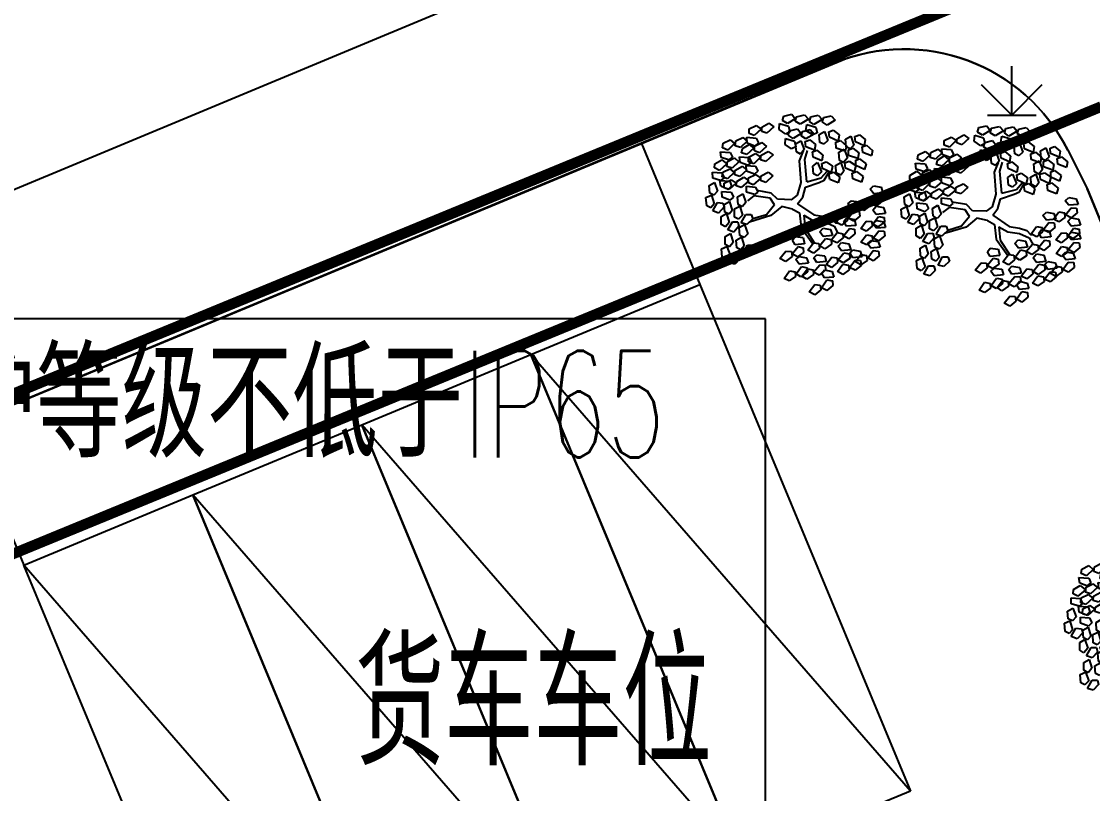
# Model space of a CAD drawing. Extents: x -809667 to 586099, y 3084146 to 3634412.
# Drawn here: x 381286.01 to 381303.56, y 3087234.1 to 3087246.76 of the extents above; entities that cross this region are included whole.
import ezdxf

# ---------------------------------------------------------------- set-up
doc = ezdxf.new("R2010")
doc.units = 0
doc.header["$LTSCALE"] = 0.5
doc.layers.get('0').update_dxf_attribs({"linetype": 'CONTINUOUS'})
for name, color, linetype in [('DIM-箱柜', 3, 'CONTINUOUS'), ('WIRE-照明', 1, 'CONTINUOUS'), ('WIRE-通讯', 4, 'CONTINUOUS'), ('乔木', 84, 'CONTINUOUS'), ('文字', 7, 'CONTINUOUS')]:
    doc.layers.add(name, color=color, linetype=linetype)
doc.styles.add('-宋体', font='', dxfattribs={"width": 0.6})
doc.styles.add('_TEL_DIM', font='SIMPLEX', dxfattribs={"width": 0.8, "height": 3.5, "bigfont": 'HZTXT'})
doc.styles.get('-宋体').set_extended_font_data('NSimSun')

# ---------------------------------------------------------------- blocks, each defined once
blk = doc.blocks.new('gc124')
at = {"color": 0}
for p, q in [((0, 0), (0, 1.6)), ((-1, 1), (0, 0)), ((0, 0), (1, 1)), ((-0.8, 0), (0.8, 0))]:
    blk.add_line(p, q, dxfattribs=at)
blk = doc.blocks.new('幌伞枫')
at = {"layer": '乔木', "color": 0}
for p, q in [((-677, 937), (-604, 995)), ((-604, 995), (-531, 966)), ((-531, 966), (-604, 870)), ((-531, 995), (-450, 1054)), ((-523, 937), (-531, 995)), ((-450, 1054), (-384, 1025)), ((-384, 1025), (-450, 929)), ((-9, 966), (27, 1054)), ((20, 915), (-9, 966)), ((27, 1054), (101, 1061)), ((101, 1061), (86, 944)), ((123, 966), (145, 1032)), ((196, 878), (123, 966)), ((145, 1032), (203, 1025)), ((203, 1025), (247, 937)), ((247, 937), (284, 1025)), ((284, 1025), (365, 1032)), ((365, 1032), (350, 915)), ((380, 937), (409, 1003)), ((409, 1003), (468, 995)), ((424, 900), (460, 988)), ((460, 988), (534, 995)), ((468, 995), (504, 900)), ((534, 995), (519, 878)), ((556, 900), (578, 966)), ((578, 966), (636, 959)), ((636, 959), (681, 870)), ((-685, 826), (-567, 841)), ((-663, 753), (-685, 826)), ((-670, 878), (-677, 937)), ((-604, 870), (-670, 878)), ((-567, 841), (-531, 782)), ((-531, 819), (-457, 878)), ((-523, 760), (-531, 819)), ((-450, 929), (-523, 937)), ((-457, 878), (-391, 848)), ((-391, 848), (-457, 746)), ((-384, 870), (-303, 937)), ((-377, 819), (-384, 870)), ((-310, 804), (-377, 819)), ((-237, 900), (-310, 804)), ((-303, 937), (-237, 900)), ((-237, 797), (-156, 863)), ((-156, 863), (-90, 826)), ((-90, 826), (-156, 731)), ((86, 944), (20, 915)), ((137, 804), (167, 870)), ((167, 870), (225, 863)), ((247, 937), (196, 878)), ((225, 863), (262, 775)), ((284, 885), (247, 937)), ((350, 915), (284, 885)), ((460, 848), (380, 937)), ((402, 775), (424, 841)), ((453, 848), (424, 900)), ((424, 841), (482, 834)), ((519, 878), (453, 848)), ((504, 900), (460, 848)), ((482, 834), (526, 746)), ((629, 812), (556, 900)), ((681, 870), (629, 812)), ((651, 775), (688, 863)), ((688, 863), (761, 870)), ((761, 870), (747, 753)), ((783, 775), (805, 841)), ((805, 841), (864, 834)), ((864, 834), (908, 746)), ((-993, 643), (-927, 680)), ((-927, 680), (-890, 570)), ((-810, 628), (-736, 687)), ((-736, 687), (-663, 658)), ((-567, 738), (-663, 753)), ((-663, 687), (-582, 746)), ((-655, 628), (-663, 687)), ((-582, 746), (-516, 716)), ((-516, 716), (-582, 614)), ((-531, 782), (-567, 738)), ((-545, 709), (-428, 724)), ((-523, 636), (-545, 709)), ((-457, 746), (-523, 760)), ((-428, 724), (-384, 665)), ((-384, 738), (-310, 804)), ((-377, 680), (-384, 738)), ((-310, 672), (-377, 680)), ((-310, 804), (-237, 768)), ((-237, 768), (-310, 672)), ((-230, 738), (-237, 797)), ((-156, 731), (-230, 738)), ((108, 650), (145, 738)), ((211, 716), (137, 804)), ((145, 738), (218, 746)), ((218, 746), (203, 628)), ((262, 775), (211, 716)), ((240, 650), (262, 716)), ((262, 716), (321, 709)), ((321, 709), (365, 621)), ((475, 687), (402, 775)), ((526, 746), (475, 687)), ((570, 738), (600, 804)), ((644, 650), (570, 738)), ((600, 804), (658, 797)), ((695, 709), (644, 650)), ((681, 724), (651, 775)), ((658, 797), (695, 709)), ((747, 753), (681, 724)), ((857, 687), (783, 775)), ((798, 614), (827, 680)), ((827, 680), (886, 672)), ((908, 746), (857, 687)), ((-993, 548), (-993, 643)), ((-942, 518), (-993, 548)), ((-890, 570), (-942, 518)), ((-802, 570), (-810, 628)), ((-736, 562), (-802, 570)), ((-663, 658), (-736, 562)), ((-582, 614), (-655, 628)), ((-421, 621), (-523, 636)), ((-384, 665), (-421, 621)), ((-391, 628), (-274, 643)), ((-369, 555), (-391, 628)), ((-274, 548), (-369, 555)), ((-296, 511), (-215, 577)), ((-274, 643), (-237, 592)), ((-237, 592), (-274, 548)), ((-215, 577), (-149, 540)), ((137, 599), (108, 650)), ((203, 628), (137, 599)), ((313, 562), (240, 650)), ((255, 489), (284, 555)), ((284, 555), (336, 548)), ((306, 540), (350, 636)), ((365, 621), (313, 562)), ((336, 548), (380, 459)), ((350, 636), (424, 636)), ((424, 636), (409, 518)), ((446, 548), (468, 606)), ((519, 452), (446, 548)), ((468, 606), (526, 599)), ((526, 599), (570, 511)), ((717, 525), (754, 614)), ((754, 614), (827, 621)), ((871, 525), (798, 614)), ((827, 621), (813, 503)), ((849, 525), (871, 592)), ((871, 592), (930, 584)), ((923, 584), (871, 525)), ((886, 672), (923, 584)), ((930, 584), (974, 496)), ((-1037, 489), (-971, 525)), ((-1037, 393), (-1037, 489)), ((-934, 408), (-986, 364)), ((-971, 525), (-934, 408)), ((-956, 320), (-898, 423)), ((-898, 423), (-824, 423)), ((-824, 423), (-810, 364)), ((-817, 518), (-699, 533)), ((-795, 445), (-817, 518)), ((-699, 430), (-795, 445)), ((-699, 533), (-663, 474)), ((-663, 474), (-699, 430)), ((-611, 371), (-531, 430)), ((-531, 430), (-465, 401)), ((-443, 452), (-369, 518)), ((-435, 393), (-443, 452)), ((-369, 518), (-296, 481)), ((-296, 481), (-369, 386)), ((-257, 346), (-327, 441)), ((-222, 377), (-311, 462)), ((-288, 452), (-296, 511)), ((-215, 445), (-288, 452)), ((-149, 540), (-215, 445)), ((328, 401), (255, 489)), ((343, 496), (306, 540)), ((380, 459), (328, 401)), ((336, 393), (344, 419)), ((409, 518), (343, 496)), ((460, 386), (490, 452)), ((490, 452), (541, 445)), ((570, 511), (519, 452)), ((541, 445), (585, 349)), ((592, 408), (629, 496)), ((629, 357), (592, 408)), ((629, 496), (710, 503)), ((710, 503), (695, 386)), ((747, 481), (717, 525)), ((725, 408), (754, 474)), ((798, 320), (725, 408)), ((813, 503), (747, 481)), ((754, 474), (813, 467)), ((813, 467), (849, 371)), ((923, 437), (849, 525)), ((864, 364), (893, 430)), ((893, 430), (952, 423)), ((974, 496), (923, 437)), ((952, 423), (989, 335)), ((-1081, 320), (-1015, 357)), ((-1081, 217), (-1081, 320)), ((-986, 364), (-1037, 393)), ((-1015, 357), (-978, 239)), ((-883, 291), (-956, 320)), ((-883, 349), (-817, 386)), ((-810, 364), (-883, 291)), ((-883, 247), (-883, 349)), ((-817, 386), (-780, 269)), ((-758, 313), (-685, 371)), ((-751, 254), (-758, 313)), ((-685, 371), (-619, 342)), ((-619, 342), (-685, 247)), ((-604, 313), (-611, 371)), ((-538, 305), (-604, 313)), ((-465, 401), (-538, 305)), ((-457, 342), (-332, 364)), ((-428, 276), (-457, 342)), ((-369, 386), (-435, 393)), ((-332, 261), (-428, 276)), ((-332, 364), (-296, 305)), ((-296, 305), (-332, 261)), ((-252, 158), (-257, 346)), ((-206, 307), (-222, 377)), ((-188, 124), (-206, 307)), ((174, 151), (225, 276)), ((225, 276), (277, 357)), ((277, 357), (336, 393)), ((291, 261), (372, 364)), ((365, 225), (402, 313)), ((372, 364), (468, 393)), ((402, 313), (482, 320)), ((534, 291), (460, 386)), ((482, 320), (468, 203)), ((497, 225), (526, 291)), ((526, 291), (585, 283)), ((585, 349), (534, 291)), ((585, 283), (622, 188)), ((695, 386), (629, 357)), ((747, 247), (769, 313)), ((769, 313), (827, 305)), ((849, 371), (798, 320)), ((827, 305), (871, 217)), ((937, 276), (864, 364)), ((989, 335), (937, 276)), ((-1125, 166), (-1059, 195)), ((-1125, 63), (-1125, 166)), ((-1030, 188), (-1081, 217)), ((-1059, 195), (-1022, 85)), ((-978, 239), (-1030, 188)), ((-927, 195), (-861, 225)), ((-927, 92), (-927, 195)), ((-832, 217), (-883, 247)), ((-861, 225), (-824, 114)), ((-780, 269), (-832, 217)), ((-773, 203), (-655, 217)), ((-751, 129), (-773, 203)), ((-685, 247), (-751, 254)), ((-655, 217), (-611, 158)), ((-611, 158), (-648, 114)), ((-531, 129), (-641, 203)), ((-531, 195), (-633, 254)), ((-252, 158), (-531, 195)), ((-9, -18), (174, 151)), ((240, 122), (291, 261)), ((402, 173), (365, 225)), ((468, 203), (402, 173)), ((570, 136), (497, 225)), ((622, 188), (570, 136)), ((673, 70), (710, 166)), ((710, 166), (783, 166)), ((820, 158), (747, 247)), ((783, 166), (769, 48)), ((805, 78), (827, 144)), ((871, 217), (820, 158)), ((827, 144), (886, 136)), ((879, 122), (923, 210)), ((886, 136), (930, 41)), ((923, 210), (996, 217)), ((996, 217), (981, 100)), ((1011, 122), (1040, 188)), ((1040, 188), (1099, 180)), ((1099, 180), (1143, 92)), ((-1074, 34), (-1125, 63)), ((-1022, 85), (-1074, 34)), ((-1044, -10), (-986, 92)), ((-986, 92), (-912, 92)), ((-898, 34), (-971, -32)), ((-876, 63), (-927, 92)), ((-912, 92), (-898, 34)), ((-824, 114), (-876, 63)), ((-846, 19), (-788, 122)), ((-773, -3), (-846, 19)), ((-788, 122), (-714, 122)), ((-699, 63), (-773, -3)), ((-648, 114), (-751, 129)), ((-714, 122), (-699, 63)), ((-259, 85), (-531, 129)), ((-112, 4), (-259, 85)), ((-76, 63), (-188, 124)), ((-76, -84), (-112, 4)), ((-9, -18), (-76, 63)), ((152, 26), (240, 122)), ((152, 26), (318, 4)), ((295, -42), (527, 53)), ((318, 4), (524, 78)), ((519, 63), (541, 129)), ((592, -25), (519, 63)), ((541, 129), (600, 122)), ((644, 34), (592, -25)), ((600, 122), (644, 34)), ((703, 26), (673, 70)), ((769, 48), (703, 26)), ((879, -18), (805, 78)), ((915, 78), (879, 122)), ((930, 41), (879, -18)), ((981, 100), (915, 78)), ((1092, 34), (1011, 122)), ((1033, -40), (1055, 26)), ((1055, 26), (1114, 19)), ((1143, 92), (1092, 34)), ((1114, 19), (1158, -69)), ((-1081, -142), (-1022, -91)), ((-971, -32), (-1044, -10)), ((-1022, -91), (-964, -194)), ((-76, -84), (-120, -253)), ((42, -98), (-20, -221)), ((-9, -18), (-9, -18)), ((-9, -18), (-9, -18)), ((-9, -18), (-9, -18)), ((-9, -18), (-9, -18)), ((-9, -18), (-9, -18)), ((-9, -18), (-9, -18)), ((-9, -18), (-9, -18)), ((-9, -18), (-9, -18)), ((-9, -18), (-9, -18)), ((-9, -18), (-9, -18)), ((-9, -18), (-9, -18)), ((-9, -18), (-9, -18)), ((-9, -18), (-9, -18)), ((-9, -18), (-9, -18)), ((-9, -18), (-9, -18)), ((-9, -18), (-9, -18)), ((-9, -18), (-9, -18)), ((-9, -18), (-9, -18)), ((-9, -18), (-9, -18)), ((-9, -18), (-9, -18)), ((-9, -18), (-9, -18)), ((-9, -18), (-9, -18)), ((-9, -18), (-9, -18)), ((-9, -18), (-9, -18)), ((-9, -18), (-9, -18)), ((-9, -18), (-9, -18)), ((-9, -18), (-9, -18)), ((-9, -18), (-9, -18)), ((-9, -18), (-9, -18)), ((-9, -18), (-9, -18)), ((-9, -18), (-9, -18)), ((-9, -18), (-9, -18)), ((-9, -18), (-9, -18)), ((-9, -18), (-9, -18)), ((-9, -18), (-9, -18)), ((-9, -18), (-9, -18)), ((-9, -18), (-9, -18)), ((-9, -18), (-9, -18)), ((-9, -18), (-9, -18)), ((-9, -18), (-9, -18)), ((42, -98), (109, -22)), ((109, -22), (295, -42)), ((387, -142), (424, -47)), ((424, -47), (504, -47)), ((504, -47), (490, -165)), ((519, -135), (548, -76)), ((548, -76), (607, -84)), ((607, -84), (644, -172)), ((644, -150), (681, -62)), ((681, -62), (754, -54)), ((754, -54), (739, -172)), ((776, -150), (805, -84)), ((805, -84), (857, -91)), ((820, -84), (849, -18)), ((893, -172), (820, -84)), ((849, -18), (908, -25)), ((857, -91), (901, -187)), ((945, -120), (893, -172)), ((908, -25), (945, -120)), ((1106, -128), (1033, -40)), ((1158, -69), (1106, -128)), ((-1089, -304), (-1030, -253)), ((-1052, -238), (-1081, -142)), ((-1000, -253), (-1052, -238)), ((-1030, -253), (-971, -355)), ((-964, -194), (-1000, -253)), ((-861, -282), (-802, -238)), ((-802, -238), (-744, -341)), ((-736, -231), (-677, -179)), ((-707, -326), (-736, -231)), ((-677, -179), (-619, -289)), ((-479, -289), (-421, -245)), ((-421, -245), (-362, -348)), ((-120, -253), (-215, -311)), ((-20, -221), (62, -380)), ((424, -187), (387, -142)), ((490, -165), (424, -187)), ((592, -231), (519, -135)), ((541, -297), (563, -231)), ((563, -231), (622, -238)), ((644, -172), (592, -231)), ((622, -238), (666, -333)), ((673, -201), (644, -150)), ((739, -172), (673, -201)), ((849, -238), (776, -150)), ((791, -311), (820, -245)), ((820, -245), (879, -253)), ((901, -187), (849, -238)), ((879, -253), (915, -341)), ((-1067, -399), (-1089, -304)), ((-1008, -414), (-1067, -399)), ((-971, -355), (-1008, -414)), ((-971, -451), (-934, -341)), ((-934, -341), (-868, -326)), ((-839, -377), (-898, -465)), ((-876, -443), (-817, -399)), ((-868, -326), (-839, -377)), ((-839, -385), (-861, -282)), ((-780, -399), (-839, -385)), ((-817, -399), (-758, -502)), ((-744, -341), (-780, -399)), ((-744, -392), (-685, -341)), ((-722, -487), (-744, -392)), ((-655, -348), (-707, -326)), ((-685, -341), (-626, -443)), ((-619, -289), (-655, -348)), ((-487, -451), (-428, -399)), ((-457, -385), (-479, -289)), ((-399, -407), (-457, -385)), ((-428, -399), (-369, -510)), ((-362, -348), (-399, -407)), ((-215, -311), (-285, -477)), ((-156, -341), (-230, -532)), ((-61, -304), (-156, -341)), ((-61, -304), (38, -431)), ((62, -380), (79, -664)), ((614, -392), (541, -297)), ((666, -333), (614, -392)), ((871, -399), (791, -311)), ((915, -341), (871, -399)), ((-978, -502), (-920, -458)), ((-956, -598), (-978, -502)), ((-898, -465), (-971, -451)), ((-920, -458), (-861, -561)), ((-846, -539), (-876, -443)), ((-795, -561), (-846, -539)), ((-758, -502), (-795, -561)), ((-751, -598), (-714, -480)), ((-663, -502), (-722, -487)), ((-714, -480), (-648, -465)), ((-626, -524), (-677, -605)), ((-626, -443), (-663, -502)), ((-648, -465), (-626, -524)), ((-626, -539), (-589, -429)), ((-553, -554), (-626, -539)), ((-589, -429), (-523, -414)), ((-494, -465), (-553, -554)), ((-523, -414), (-494, -465)), ((-465, -546), (-487, -451)), ((-369, -510), (-413, -568)), ((-369, -598), (-332, -487)), ((-332, -487), (-266, -473)), ((-244, -524), (-296, -612)), ((-266, -473), (-244, -524)), ((-230, -532), (-186, -627)), ((38, -431), (49, -612)), ((-986, -664), (-927, -620)), ((-964, -759), (-986, -664)), ((-898, -620), (-956, -598)), ((-927, -620), (-868, -722)), ((-861, -561), (-898, -620)), ((-677, -605), (-751, -598)), ((-751, -664), (-692, -620)), ((-729, -759), (-751, -664)), ((-692, -620), (-633, -722)), ((-626, -590), (-567, -546)), ((-597, -693), (-626, -590)), ((-567, -546), (-509, -649)), ((-509, -649), (-545, -708)), ((-487, -605), (-428, -554)), ((-457, -700), (-487, -605)), ((-413, -568), (-465, -546)), ((-428, -554), (-369, -664)), ((-369, -664), (-406, -722)), ((-296, -612), (-369, -598)), ((-288, -664), (-171, -649)), ((-266, -737), (-288, -664)), ((-171, -649), (-127, -708)), ((-24, -686), (-9, -620)), ((-9, -620), (49, -612)), ((49, -612), (101, -700)), ((-912, -781), (-964, -759)), ((-868, -722), (-912, -781)), ((-868, -818), (-832, -700)), ((-832, -700), (-766, -686)), ((-744, -744), (-795, -825)), ((-766, -686), (-744, -744)), ((-766, -825), (-699, -774)), ((-670, -781), (-729, -759)), ((-699, -774), (-641, -884)), ((-633, -722), (-670, -781)), ((-633, -752), (-575, -708)), ((-611, -847), (-633, -752)), ((-545, -708), (-597, -693)), ((-575, -708), (-516, -810)), ((-516, -906), (-479, -788)), ((-494, -766), (-435, -715)), ((-472, -862), (-494, -766)), ((-479, -788), (-413, -781)), ((-406, -722), (-457, -700)), ((-435, -715), (-377, -818)), ((-413, -781), (-384, -832)), ((-377, -913), (-340, -803)), ((-340, -803), (-274, -788)), ((-274, -788), (-244, -840)), ((-171, -752), (-266, -737)), ((-127, -708), (-171, -752)), ((-142, -737), (-24, -730)), ((-127, -810), (-142, -737)), ((64, -766), (-24, -686)), ((-24, -730), (13, -788)), ((13, -788), (-24, -832)), ((27, -869), (42, -803)), ((42, -803), (101, -803)), ((101, -700), (64, -766)), ((93, -730), (218, -715)), ((115, -803), (93, -730)), ((101, -803), (159, -884)), ((218, -818), (115, -803)), ((218, -715), (255, -774)), ((255, -774), (218, -818)), ((240, -803), (358, -796)), ((262, -877), (240, -803)), ((358, -752), (372, -686)), ((446, -832), (358, -752)), ((358, -796), (394, -847)), ((372, -686), (431, -678)), ((431, -678), (482, -766)), ((482, -766), (446, -832)), ((-795, -825), (-868, -818)), ((-736, -921), (-766, -825)), ((-685, -935), (-736, -921)), ((-641, -884), (-685, -935)), ((-641, -972), (-604, -862)), ((-553, -869), (-611, -847)), ((-604, -862), (-538, -847)), ((-516, -899), (-567, -987)), ((-516, -810), (-553, -869)), ((-538, -847), (-516, -899)), ((-443, -913), (-516, -906)), ((-413, -877), (-472, -862)), ((-384, -832), (-443, -913)), ((-377, -818), (-413, -877)), ((-303, -928), (-377, -913)), ((-244, -840), (-303, -928)), ((-252, -1001), (-230, -935)), ((-230, -847), (-112, -840)), ((-208, -921), (-230, -847)), ((-230, -935), (-178, -928)), ((-112, -935), (-208, -921)), ((-178, -928), (-120, -1016)), ((-24, -832), (-127, -810)), ((-112, -840), (-76, -891)), ((-76, -891), (-112, -935)), ((-90, -921), (27, -913)), ((-68, -994), (-90, -921)), ((115, -950), (27, -869)), ((27, -913), (71, -972)), ((159, -884), (115, -950)), ((167, -928), (284, -921)), ((189, -1001), (167, -928)), ((358, -891), (262, -877)), ((284, -921), (328, -979)), ((394, -847), (358, -891)), ((431, -950), (446, -884)), ((446, -884), (504, -884)), ((504, -884), (556, -965)), ((-567, -987), (-641, -972)), ((-509, -979), (-391, -965)), ((-487, -1053), (-509, -979)), ((-391, -1067), (-487, -1053)), ((-391, -965), (-354, -1023)), ((-354, -1023), (-391, -1067)), ((-362, -1053), (-244, -1045)), ((-347, -1126), (-362, -1053)), ((-164, -1082), (-252, -1001)), ((-244, -1045), (-208, -1097)), ((-120, -1016), (-164, -1082)), ((27, -1016), (-68, -994)), ((71, -972), (27, -1016)), ((284, -1023), (189, -1001)), ((328, -979), (284, -1023)), ((313, -1009), (431, -994)), ((328, -1082), (313, -1009)), ((519, -1031), (431, -950)), ((431, -994), (468, -1053)), ((468, -1053), (431, -1097)), ((556, -965), (519, -1031)), ((-244, -1141), (-347, -1126)), ((-208, -1097), (-244, -1141)), ((431, -1097), (328, -1082))]:
    blk.add_line(p, q, dxfattribs=at)
blk = doc.blocks.new('123123')
at = {"layer": '文字', "color": 8}
for p, q in [((382020.266, 3087296.954), (382020.583, 3087296.322)), ((382017.69, 3087286.441), (382011.467, 3087293.601)), ((382014.92, 3087285.29), (382008.696, 3087292.45)), ((382012.149, 3087284.139), (382005.926, 3087291.299)), ((382009.379, 3087282.988), (382003.155, 3087290.148))]:
    blk.add_line(p, q, dxfattribs=at)
at = {"layer": '文字', "color": 8, "flags": 128}
for points in [[(381985.456, 3087289.004), (382048.129, 3087315.117)], [(381998.841, 3087291.062), (382016.634, 3087298.455)], [(382013.278, 3087297.061), (382014.237, 3087294.752)], [(382020.583, 3087296.322), (382036.305, 3087258.092)], [(382017.69, 3087286.441), (382014.92, 3087285.29), (382011.467, 3087293.601), (382014.237, 3087294.752), (382017.69, 3087286.441)], [(382014.92, 3087285.29), (382012.149, 3087284.139), (382008.696, 3087292.45), (382011.467, 3087293.601), (382014.92, 3087285.29)], [(382002.196, 3087292.457), (382003.155, 3087290.148)], [(382012.149, 3087284.139), (382009.379, 3087282.988), (382005.926, 3087291.299), (382008.696, 3087292.45), (382012.149, 3087284.139)], [(382009.379, 3087282.988), (382006.608, 3087281.837), (382003.155, 3087290.148), (382005.926, 3087291.299), (382009.379, 3087282.988)]]:
    blk.add_lwpolyline(points, dxfattribs=at)
for points in [[(382020.266, 3087296.954, 0.393528), (382016.433, 3087298.38), (381998.878, 3087291.078, 0.428399), (381997.318, 3087287.025), (382017.941, 3087243.448, 0.467402), (382031.307, 3087239.974), (382035.123, 3087242.7, 0.348347), (382038.216, 3087253.447), (382020.583, 3087296.322)], [(382015.644, 3087298.052), (382016.433, 3087298.38, -0.393528), (382020.266, 3087296.954), (382020.583, 3087296.322)]]:
    blk.add_lwpolyline(points, format="xyb", dxfattribs=at)
at = {"layer": '文字', "color": 8, "xscale": 0.5, "yscale": 0.5}
blk.add_blockref('gc124', (382019.349, 3087297.528, 0.718), dxfattribs=at)
at = {"layer": '文字', "color": 8, "xscale": 0.001300000000000001, "yscale": 0.001300000000000001, "zscale": 0.001300000000000001, "rotation": 283.1089006423777}
for p in [(382015.865, 3087296.069), (382019.062, 3087295.879), (382021.742, 3087289.087)]:
    blk.add_blockref('幌伞枫', p, dxfattribs=at)
at = {"layer": '文字', "color": 8, "style": '-宋体', "width": 0.6}
blk.add_text('货车车位', height=1.7843, dxfattribs=at).set_placement((382008.588, 3087287.061))

msp = doc.modelspace()

# ---------------------------------------------------------------- linework, layer by layer
at = {"layer": 'DIM-箱柜', "linetype": 'Continuous'}
for p, q in [((381298.202, 3087241.889), (381254.922, 3087241.889)), ((381298.202, 3087224.567), (381298.202, 3087241.889))]:
    msp.add_line(p, q, dxfattribs=at)
at = {"layer": 'WIRE-照明', "linetype": 'Continuous', "const_width": 0.175}
msp.add_lwpolyline([(381281.071, 3087236.059), (381303.705, 3087245.367)], dxfattribs=at)
at = {"layer": 'WIRE-通讯', "linetype": 'Continuous', "const_width": 0.175}
msp.add_lwpolyline([(381279.196, 3087237.91), (381302.502, 3087247.495)], dxfattribs=at)

# ---------------------------------------------------------------- block references
at = {"layer": '文字'}
msp.add_blockref('123123', (-717.11, -52.3), dxfattribs=at)

# ---------------------------------------------------------------- texts
at = {"layer": 'DIM-箱柜', "color": 7, "linetype": 'Continuous', "style": '_TEL_DIM'}
for s, width, p in [('本系统仅供参考，由专业公司二次深化设计，防护等级不低于', 0.8, (381255.447, 3087239.614)), ('IP65', 0.64, (381293.247, 3087239.614))]:
    msp.add_text(s, height=1.75, dxfattribs=dict(at, width=width)).set_placement(p)

doc.saveas('drawing.dxf')
